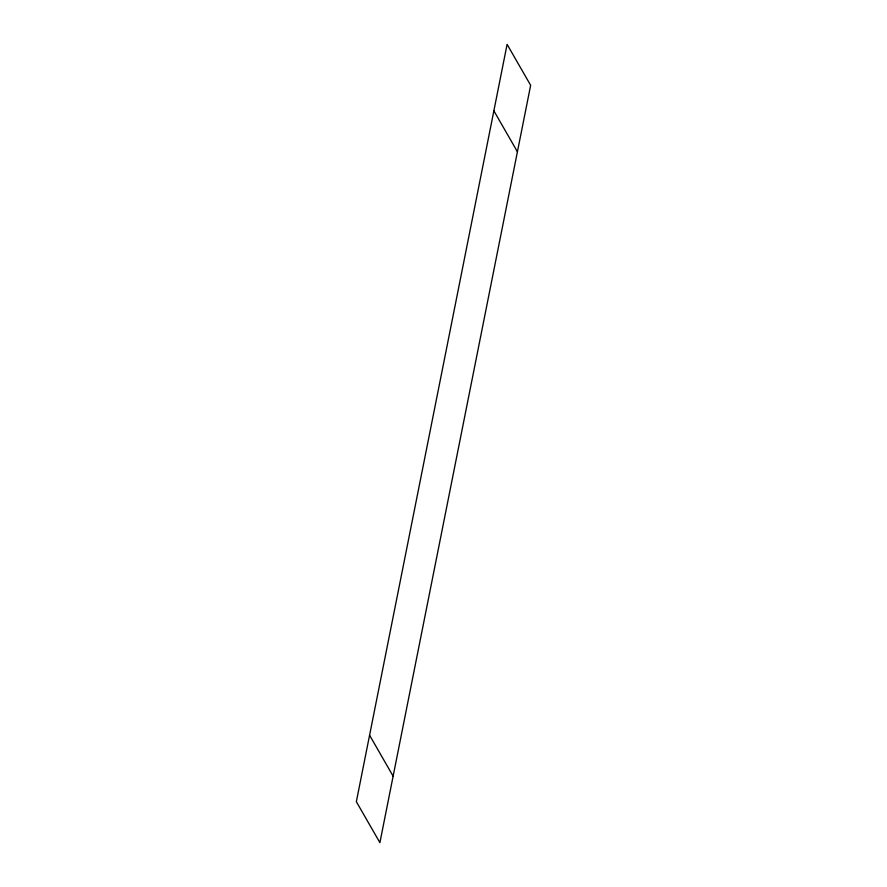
<?xml version="1.0" encoding="UTF-8"?>
<svg xmlns="http://www.w3.org/2000/svg" width="887" height="887" viewBox="0 0 887 887"><rect width="100%" height="100%" fill="white"/><g stroke="black" fill="none" stroke-linecap="round" stroke-linejoin="round"><path stroke-width="1.33" d="M369.58 735.223L356.352 801.693L379.902 842.65L530.648 85.307L507.098 44.35L369.58 735.223L393.118 776.18M493.871 110.808L517.409 151.766"/></g></svg>
